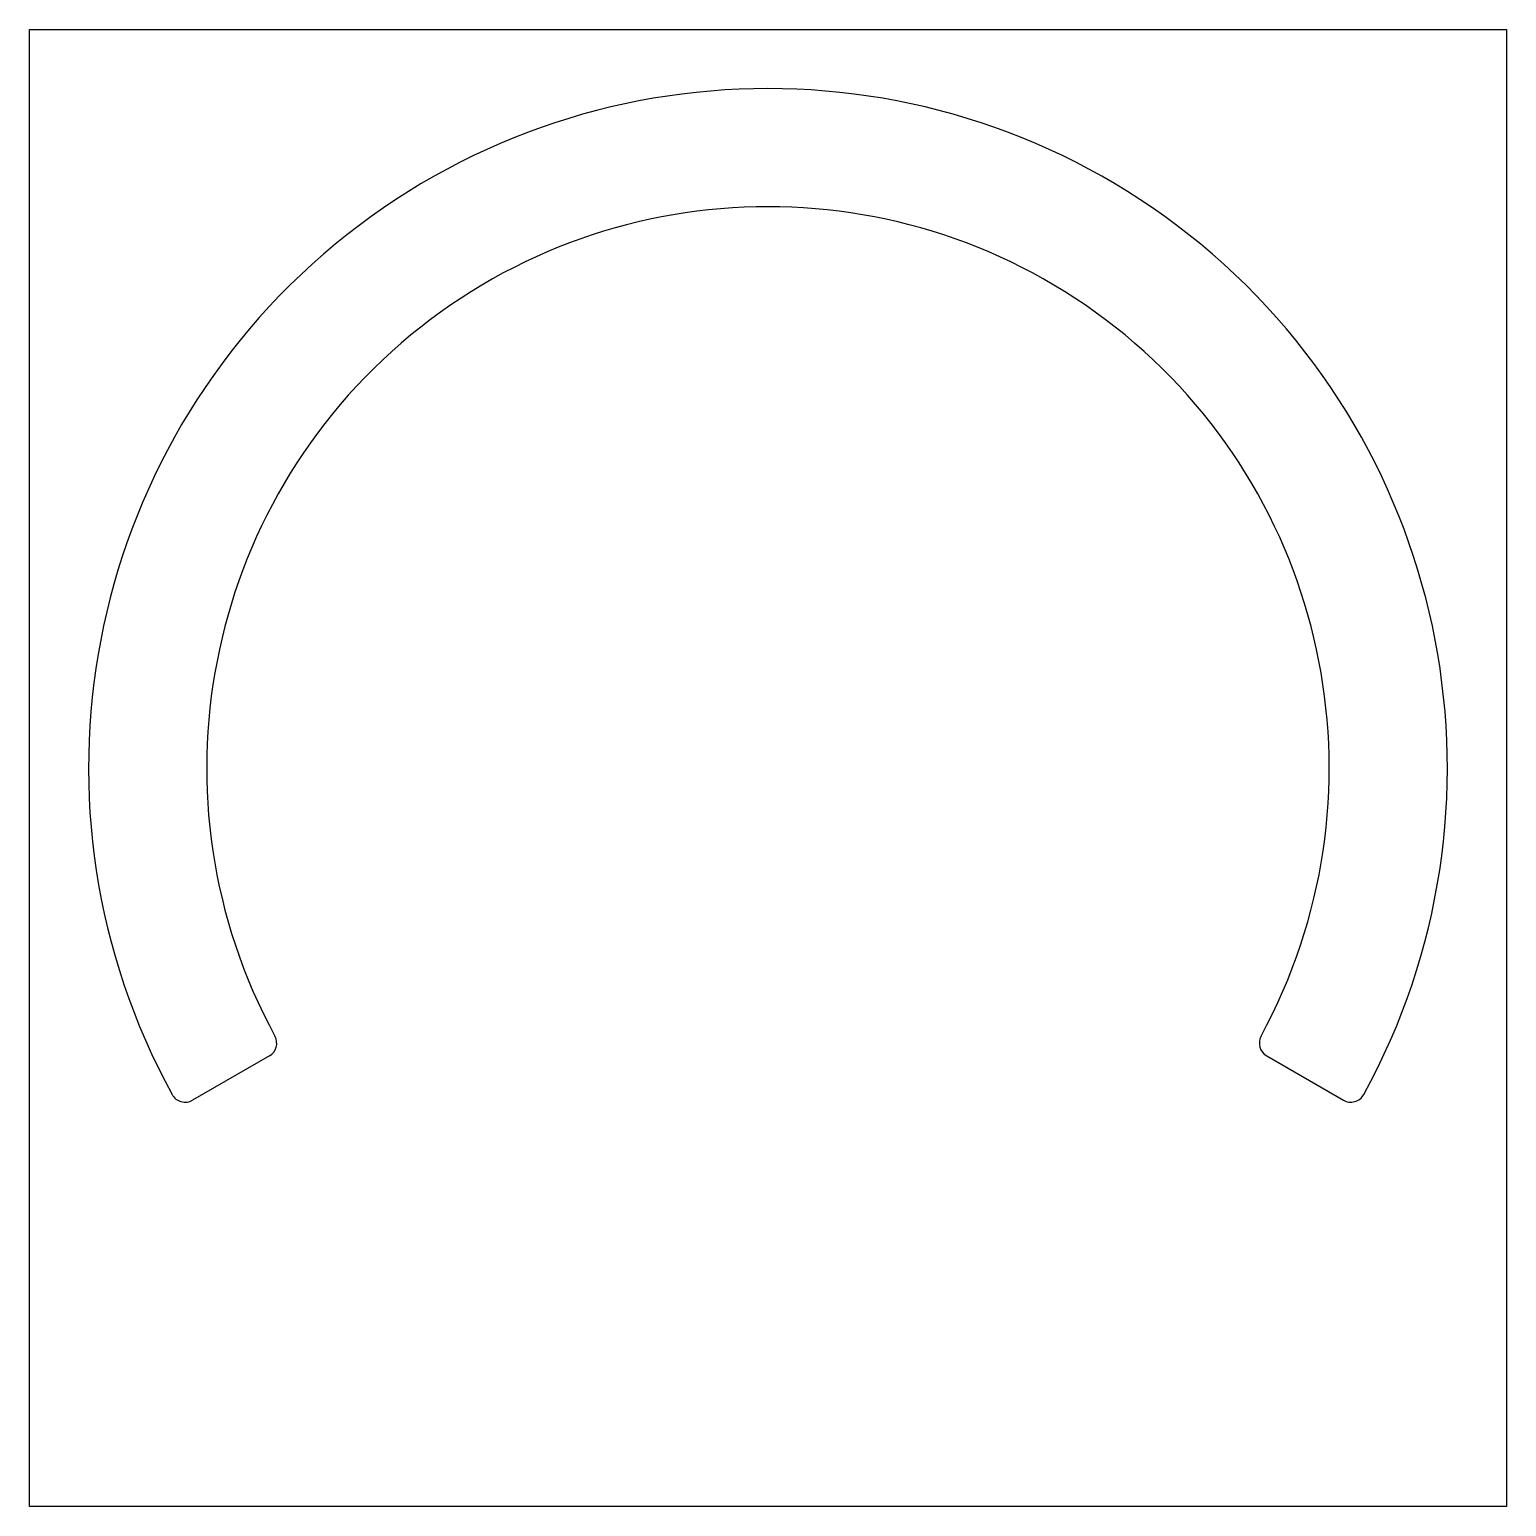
# Model space of a CAD drawing. Header units: millimetres. Extents: x 2908 to 3008, y 1496 to 1596.
import ezdxf

# ---------------------------------------------------------------- set-up
doc = ezdxf.new("R2010")
doc.units = ezdxf.units.MM

msp = doc.modelspace()

# ---------------------------------------------------------------- linework, layer by layer
for p, q in [((2908.18, 1596.37), (3008.18, 1596.37)), ((2908.18, 1496.37), (2908.18, 1596.37)), ((2912.18, 1596.37), (3004.18, 1596.37)), ((3008.18, 1596.37), (3008.18, 1496.37)), ((2924.42, 1526.88), (2919.22, 1523.87)), ((2991.95, 1526.88), (2997.14, 1523.87)), ((3008.18, 1496.37), (2908.18, 1496.37))]:
    msp.add_line(p, q)
for centre, radius, start, end in [((2958.18, 1546.37), 46, 331.2733, 208.7267), ((2958.18, 1546.37), 38, 331.4693, 208.5307), ((2923.92, 1527.74), 1, 300, 28.5307), ((2992.45, 1527.74), 1, 151.4693, 240), ((2918.72, 1524.74), 1, 208.7267, 300), ((2997.64, 1524.74), 1, 240, 331.2733)]:
    msp.add_arc(centre, radius, start, end)

doc.saveas('drawing.dxf')
